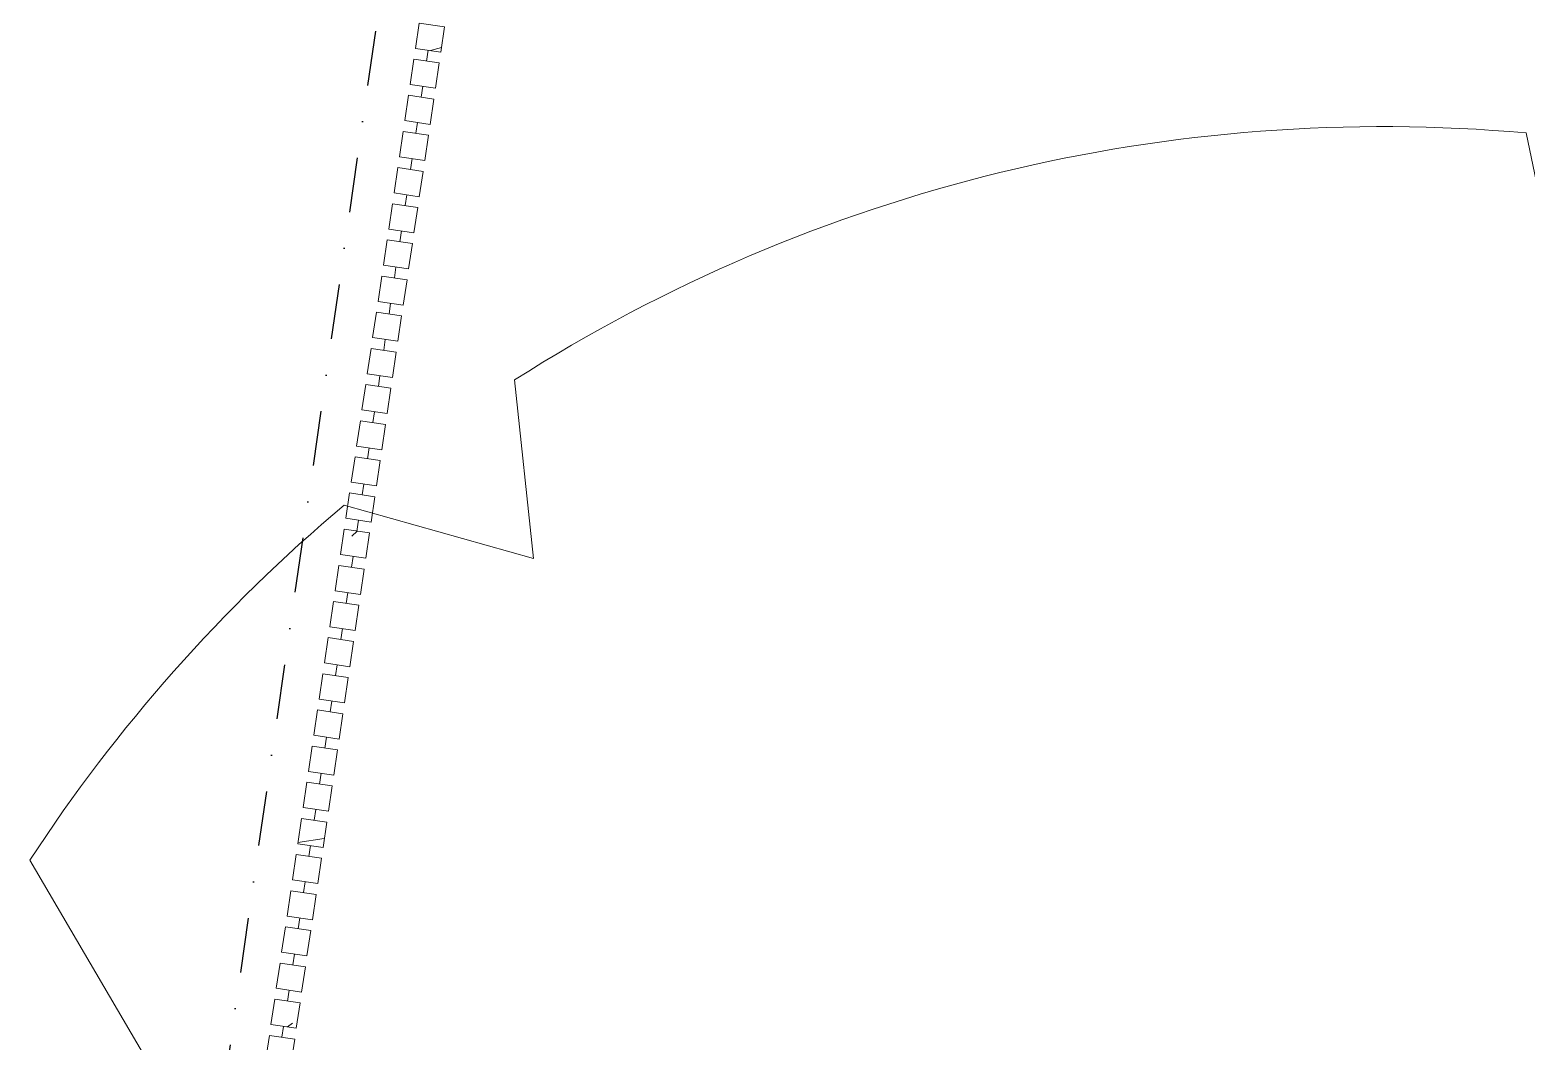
# Model space of a CAD drawing. Header units: millimetres. Extents: x -39027 to 364494, y -35256 to 94895.
# Drawn here: x 201921 to 203969, y 84304 to 85688 of the extents above; entities that cross this region are included whole.
import ezdxf

# ---------------------------------------------------------------- set-up
doc = ezdxf.new("R2010")
doc.units = ezdxf.units.MM
doc.header["$LTSCALE"] = 25
doc.linetypes.add('BG_Dash Dot 3mm', pattern=[7, 3, -2, 0, -2])
for name, color, linetype, lineweight in [('A-DETL-MBND', 4, 'Continuous', 13), ('A-GLAZ-CWMG', 3, 'Continuous', 5), ('C-PROP-LINE', 91, 'BG_Dash Dot 3mm', 25), ('L-PLNT', 71, 'Continuous', 5)]:
    doc.layers.add(name, color=color, linetype=linetype, lineweight=lineweight)

# ---------------------------------------------------------------- blocks, each defined once
blk = doc.blocks.new('Rectangular Mullion - 35mm Timber Batten_Black_-V339-PROPOSED ROOF PLAN')
at = {"layer": 'A-DETL-MBND', "lineweight": 5}
h = blk.add_hatch(dxfattribs=at)
h.set_pattern_fill('FP_130', color=256, style=0, pattern_type=2)
h.set_pattern_definition([(266.341, (42092.53, -2163.78), (800.35515, 11193.51029), [122.343, -12111.918]), (250.267, (42084.72, -2285.88), (-1225.2348, -4005.8898), [155.42, -5025.186]), (216.577, (42032.25, -2432.2), (-148.824, -1005.042), [114.947, -1321.893]), (214.73, (41939.94, -2500.667), (-17106.23859, -11914.54547), [222.826, -22059.793]), (248.583, (41756.81, -2627.61), (3491.18982, 8692.14363), [135.552, -13419.579]), (261.577, (41707.3, -2753.8), (856.217, -1153.865), [254, -762]), (271.04, (41670.1, -3005.06), (73.0202, 5180.0897), [123.6, -6056.485]), (267.288, (41821.17, -2123.6), (536.27333, 9184.62778), [102.107, -10108.567]), (261.577, (41816.3, -2225.6), (856.217, -1153.865), [152.4, -863.6]), (233.276, (41794.01, -2376.35), (-7557.0411, -10244.7698), [150.01, -14851.05]), (209.452, (41704.31, -2496.59), (5708.12837, 3120.86007), [231.684, -11352.499]), (222.288, (41502.57, -2610.51), (-5821.9113, -5391.93566), [144.401, -14295.673]), (255.237, (41395.75, -2707.67), (-1978.6154, -7948.6926), [184.006, -9016.265]), (273.466, (41348.86, -2885.6), (-827.214034, 14523.367186), [197.272, -19529.88]), (268.287, (41509.605, -2077.47), (-215.68885, -9197.74285), [173.911, -17217.207]), (258.211, (41504.406, -2251.3), (-3269.287435, -15956.238866), [173.019, -17128.838]), (227.887, (41469.06, -2420.67), (1720.7606, 1483.329), [183.162, -3480.078]), (214.088, (41346.23, -2556.545), (-12473.64807, -8516.84701), [165.393, -16373.889]), (246.646, (41209.254, -2649.24), (-4531.93803, -10660.90088), [157.726, -15614.836]), (261.577, (41146.7, -2794), (856.217, -1153.865), [121.92, -894.08]), (274.572, (41128.87, -2914.65), (822.55, -9330.87235), [135.552, -13419.579]), (261.577, (42217.3, -2500.6), (856.217, -1153.865), [3.353, -1012.647]), (38.425, (42045.66, -2619.03), (-16360.42564, -12919.60778), [222.826, -22059.793]), (55.012, (41215.2, -2331.73), (409.3603, 1377.293), [90.874, -2180.97]), (73.447, (41267.3, -2257.28), (1622.5148, 5963.29734), [143.684, -7040.52]), (104.776, (41308.23, -2119.55), (-1523.99194, 5254.79543), [77.377, -7660.25]), (235.012, (42045.66, -2619.03), (-409.3603, -1377.293), [113.592, -2158.253]), (254.867, (41980.526, -2712.09), (2459.07551, 8865.54808), [173.911, -17217.207]), (271.702, (41935.126, -2879.973), (556.62879, -17530.04433), [288.98, -28609.032]), (271.882, (42203.08, -2180.15), (293.76446, -6173.1013), [113.592, -11245.633]), (246.053, (42206.814, -2293.685), (4751.57211, 10564.840294), [189.804, -18790.642]), (218.698, (42129.774, -2467.15), (14061.71877, 11196.616475), [194.107, -19216.546]), (226.882, (41978.284, -2588.51), (-8429.69166, -9096.50711), [160.644, -15903.726]), (252.115, (41868.48, -2705.77), (-1431.2179, -4978.98346), [185.403, -5994.684]), (268.159, (41811.545, -2882.216), (597.50434, 17380.851105), [265.913, -26325.352]), (269.707, (41951.82, -2142.95), (175.27726, 6177.60044), [143.684, -7040.52]), (250.267, (41951.09, -2286.63), (-1225.2348, -4005.8898), [155.42, -5025.186]), (219.067, (41898.615, -2432.92), (11766.06627, 9470.38879), [165.393, -16373.889]), (216.577, (41770.2, -2537.16), (-148.824, -1005.042), [186.79, -1250.052]), (244.223, (41620.2, -2648.47), (6064.02478, 12417.52632), [170.313, -16860.951]), (264.944, (41546.136, -2801.83), (1494.8466, 16218.97755), [173.019, -17128.838]), (278.68, (41530.89, -2974.18), (1674.61838, -10474.3291), [138.191, -13680.903]), (270.323, (41700.56, -2105.744), (117.74155, -7183.24039), [133.633, -13229.76]), (246.646, (41701.32, -2239.376), (-4531.93803, -10660.90088), [157.726, -15614.836]), (229.572, (41638.79, -2384.18), (3923.1723, 4439.07887), [191.7, -9393.227]), (211.678, (41514.477, -2530.104), (14745.53978, 9051.148527), [252.369, -24984.547]), (245.632, (41299.71, -2662.64), (1854.5615, 3756.18874), [147.932, -7248.66]), (267.586, (41238.67, -2797.39), (-376.933724, -10203.713734), [194.107, -19216.546]), (284.776, (41230.5, -2991.32), (1523.99194, -5254.79543), [77.377, -7660.25]), (271.04, (41399.05, -2061.1), (73.0202, 5180.0897), [123.6, -6056.485]), (251.569, (41401.29, -2184.68), (-3535.47554, -10795.01811), [175.389, -17363.491]), (224.172, (41345.84, -2351.07), (-11918.88537, -11645.472246), [217.433, -21525.916]), (232.523, (42194.93, -2651.4), (-4905.23439, -6560.1315), [104.603, -10355.757]), (250.793, (42131.283, -2734.415), (5485.98425, 15602.9421), [217.196, -21502.404]), (268.702, (42059.83, -2939.52), (288.70238, 7178.40216), [245.738, -7945.516])])
h.paths.add_polyline_path([(17.5, -17.5), (-17.5, -17.5), (-17.5, 17.5), (17.5, 17.5)], flags=0)
for p, q in [((-17.5, -17.5), (-17.5, 17.5)), ((-17.5, 17.5), (17.5, 17.5)), ((17.5, 17.5), (17.5, -17.5)), ((17.5, -17.5), (-17.5, -17.5))]:
    blk.add_line(p, q, dxfattribs=at)
blk = doc.blocks.new('Rectangular Mullion - 35mm Timber Batten_Black_-V340-PROPOSED ROOF PLAN')
at = {"layer": 'A-DETL-MBND', "lineweight": 5}
for p, q in [((-17.5, -17.5), (-17.5, 17.5)), ((-17.5, 17.5), (17.5, 17.5)), ((17.5, 17.5), (17.5, -17.5)), ((17.5, -17.5), (-17.5, -17.5))]:
    blk.add_line(p, q, dxfattribs=at)
blk = doc.blocks.new('Rectangular Mullion - 35mm Timber Batten_Black_-V341-PROPOSED ROOF PLAN')
at = {"layer": 'A-DETL-MBND', "lineweight": 5}
for p, q in [((-17.5, -17.5), (-17.5, 17.5)), ((-17.5, 17.5), (17.5, 17.5)), ((17.5, 17.5), (17.5, -17.5)), ((17.5, -17.5), (-17.5, -17.5))]:
    blk.add_line(p, q, dxfattribs=at)
blk = doc.blocks.new('Rectangular Mullion - 35mm Timber Batten_Black_-V342-PROPOSED ROOF PLAN')
at = {"layer": 'A-DETL-MBND', "lineweight": 5}
for p, q in [((-17.5, -17.5), (-17.5, 17.5)), ((-17.5, 17.5), (17.5, 17.5)), ((17.5, 17.5), (17.5, -17.5)), ((17.5, -17.5), (-17.5, -17.5))]:
    blk.add_line(p, q, dxfattribs=at)
blk = doc.blocks.new('Rectangular Mullion - 35mm Timber Batten_Black_-V343-PROPOSED ROOF PLAN')
at = {"layer": 'A-DETL-MBND', "lineweight": 5}
for p, q in [((-17.5, -17.5), (-17.5, 17.5)), ((-17.5, 17.5), (17.5, 17.5)), ((17.5, 17.5), (17.5, -17.5)), ((17.5, -17.5), (-17.5, -17.5))]:
    blk.add_line(p, q, dxfattribs=at)
blk = doc.blocks.new('Rectangular Mullion - 35mm Timber Batten_Black_-V344-PROPOSED ROOF PLAN')
at = {"layer": 'A-DETL-MBND', "lineweight": 5}
for p, q in [((-17.5, -17.5), (-17.5, 17.5)), ((-17.5, 17.5), (17.5, 17.5)), ((17.5, 17.5), (17.5, -17.5)), ((17.5, -17.5), (-17.5, -17.5))]:
    blk.add_line(p, q, dxfattribs=at)
blk = doc.blocks.new('Rectangular Mullion - 35mm Timber Batten_Black_-V345-PROPOSED ROOF PLAN')
at = {"layer": 'A-DETL-MBND', "lineweight": 5}
for p, q in [((-17.5, -17.5), (-17.5, 17.5)), ((-17.5, 17.5), (17.5, 17.5)), ((17.5, 17.5), (17.5, -17.5)), ((17.5, -17.5), (-17.5, -17.5))]:
    blk.add_line(p, q, dxfattribs=at)
blk = doc.blocks.new('Rectangular Mullion - 35mm Timber Batten_Black_-V346-PROPOSED ROOF PLAN')
at = {"layer": 'A-DETL-MBND', "lineweight": 5}
for p, q in [((-17.5, -17.5), (-17.5, 17.5)), ((-17.5, 17.5), (17.5, 17.5)), ((17.5, 17.5), (17.5, -17.5)), ((17.5, -17.5), (-17.5, -17.5))]:
    blk.add_line(p, q, dxfattribs=at)
blk = doc.blocks.new('Rectangular Mullion - 35mm Timber Batten_Black_-V347-PROPOSED ROOF PLAN')
at = {"layer": 'A-DETL-MBND', "lineweight": 5}
for p, q in [((-17.5, -17.5), (-17.5, 17.5)), ((-17.5, 17.5), (17.5, 17.5)), ((17.5, 17.5), (17.5, -17.5)), ((17.5, -17.5), (-17.5, -17.5))]:
    blk.add_line(p, q, dxfattribs=at)
blk = doc.blocks.new('Rectangular Mullion - 35mm Timber Batten_Black_-V348-PROPOSED ROOF PLAN')
at = {"layer": 'A-DETL-MBND', "lineweight": 5}
for p, q in [((-17.5, -17.5), (-17.5, 17.5)), ((-17.5, 17.5), (17.5, 17.5)), ((17.5, 17.5), (17.5, -17.5)), ((17.5, -17.5), (-17.5, -17.5))]:
    blk.add_line(p, q, dxfattribs=at)
blk = doc.blocks.new('Rectangular Mullion - 35mm Timber Batten_Black_-V349-PROPOSED ROOF PLAN')
at = {"layer": 'A-DETL-MBND', "lineweight": 5}
for p, q in [((-17.5, -17.5), (-17.5, 17.5)), ((-17.5, 17.5), (17.5, 17.5)), ((17.5, 17.5), (17.5, -17.5)), ((17.5, -17.5), (-17.5, -17.5))]:
    blk.add_line(p, q, dxfattribs=at)
blk = doc.blocks.new('Rectangular Mullion - 35mm Timber Batten_Black_-V350-PROPOSED ROOF PLAN')
at = {"layer": 'A-DETL-MBND', "lineweight": 5}
for p, q in [((-17.5, -17.5), (-17.5, 17.5)), ((-17.5, 17.5), (17.5, 17.5)), ((17.5, 17.5), (17.5, -17.5)), ((17.5, -17.5), (-17.5, -17.5))]:
    blk.add_line(p, q, dxfattribs=at)
blk = doc.blocks.new('Rectangular Mullion - 35mm Timber Batten_Black_-V351-PROPOSED ROOF PLAN')
at = {"layer": 'A-DETL-MBND', "lineweight": 5}
for p, q in [((-17.5, -17.5), (-17.5, 17.5)), ((-17.5, 17.5), (17.5, 17.5)), ((17.5, 17.5), (17.5, -17.5)), ((17.5, -17.5), (-17.5, -17.5))]:
    blk.add_line(p, q, dxfattribs=at)
blk = doc.blocks.new('Rectangular Mullion - 35mm Timber Batten_Black_-V352-PROPOSED ROOF PLAN')
at = {"layer": 'A-DETL-MBND', "lineweight": 5}
for p, q in [((-17.5, -17.5), (-17.5, 17.5)), ((-17.5, 17.5), (17.5, 17.5)), ((17.5, 17.5), (17.5, -17.5)), ((17.5, -17.5), (-17.5, -17.5))]:
    blk.add_line(p, q, dxfattribs=at)
blk = doc.blocks.new('Rectangular Mullion - 35mm Timber Batten_Black_-V353-PROPOSED ROOF PLAN')
at = {"layer": 'A-DETL-MBND', "lineweight": 5}
h = blk.add_hatch(dxfattribs=at)
h.set_pattern_fill('FP_135', color=256, style=0, pattern_type=2)
h.set_pattern_definition([(266.341, (41392.53, -2163.78), (800.35515, 11193.51029), [122.343, -12111.918]), (250.267, (41384.72, -2285.88), (-1225.2348, -4005.8898), [155.42, -5025.186]), (216.577, (41332.25, -2432.2), (-148.824, -1005.042), [114.947, -1321.893]), (214.73, (41239.94, -2500.667), (-17106.23859, -11914.54547), [222.826, -22059.793]), (248.583, (41056.81, -2627.61), (3491.18982, 8692.14363), [135.552, -13419.579]), (261.577, (41007.3, -2753.8), (856.217, -1153.865), [254, -762]), (271.04, (40970.1, -3005.06), (73.0202, 5180.0897), [123.6, -6056.485]), (267.288, (41121.17, -2123.6), (536.27333, 9184.62778), [102.107, -10108.567]), (261.577, (41116.3, -2225.6), (856.217, -1153.865), [152.4, -863.6]), (233.276, (41094.01, -2376.35), (-7557.0411, -10244.7698), [150.01, -14851.05]), (209.452, (41004.31, -2496.59), (5708.12837, 3120.86007), [231.684, -11352.499]), (222.288, (40802.57, -2610.51), (-5821.9113, -5391.93566), [144.401, -14295.673]), (255.237, (40695.75, -2707.67), (-1978.6154, -7948.6926), [184.006, -9016.265]), (273.466, (40648.86, -2885.6), (-827.214034, 14523.367186), [197.272, -19529.88]), (268.287, (40809.605, -2077.47), (-215.68885, -9197.74285), [173.911, -17217.207]), (258.211, (40804.406, -2251.3), (-3269.287435, -15956.238866), [173.019, -17128.838]), (227.887, (40769.06, -2420.67), (1720.7606, 1483.329), [183.162, -3480.078]), (214.088, (40646.23, -2556.545), (-12473.64807, -8516.84701), [165.393, -16373.889]), (246.646, (40509.254, -2649.24), (-4531.93803, -10660.90088), [157.726, -15614.836]), (261.577, (40446.7, -2794), (856.217, -1153.865), [121.92, -894.08]), (274.572, (40428.87, -2914.65), (822.55, -9330.87235), [135.552, -13419.579]), (261.577, (41517.3, -2500.6), (856.217, -1153.865), [3.353, -1012.647]), (38.425, (41345.66, -2619.03), (-16360.42564, -12919.60778), [222.826, -22059.793]), (55.012, (40515.2, -2331.73), (409.3603, 1377.293), [90.874, -2180.97]), (73.447, (40567.3, -2257.28), (1622.5148, 5963.29734), [143.684, -7040.52]), (104.776, (40608.23, -2119.55), (-1523.99194, 5254.79543), [77.377, -7660.25]), (235.012, (41345.66, -2619.03), (-409.3603, -1377.293), [113.592, -2158.253]), (254.867, (41280.526, -2712.09), (2459.07551, 8865.54808), [173.911, -17217.207]), (271.702, (41235.126, -2879.973), (556.62879, -17530.04433), [288.98, -28609.032]), (271.882, (41503.08, -2180.15), (293.76446, -6173.1013), [113.592, -11245.633]), (246.053, (41506.814, -2293.685), (4751.57211, 10564.840294), [189.804, -18790.642]), (218.698, (41429.774, -2467.15), (14061.71877, 11196.616475), [194.107, -19216.546]), (226.882, (41278.284, -2588.51), (-8429.69166, -9096.50711), [160.644, -15903.726]), (252.115, (41168.48, -2705.77), (-1431.2179, -4978.98346), [185.403, -5994.684]), (268.159, (41111.545, -2882.216), (597.50434, 17380.851105), [265.913, -26325.352]), (269.707, (41251.82, -2142.95), (175.27726, 6177.60044), [143.684, -7040.52]), (250.267, (41251.09, -2286.63), (-1225.2348, -4005.8898), [155.42, -5025.186]), (219.067, (41198.615, -2432.92), (11766.06627, 9470.38879), [165.393, -16373.889]), (216.577, (41070.2, -2537.16), (-148.824, -1005.042), [186.79, -1250.052]), (244.223, (40920.2, -2648.47), (6064.02478, 12417.52632), [170.313, -16860.951]), (264.944, (40846.136, -2801.83), (1494.8466, 16218.97755), [173.019, -17128.838]), (278.68, (40830.89, -2974.18), (1674.61838, -10474.3291), [138.191, -13680.903]), (270.323, (41000.56, -2105.744), (117.74155, -7183.24039), [133.633, -13229.76]), (246.646, (41001.32, -2239.376), (-4531.93803, -10660.90088), [157.726, -15614.836]), (229.572, (40938.79, -2384.18), (3923.1723, 4439.07887), [191.7, -9393.227]), (211.678, (40814.477, -2530.104), (14745.53978, 9051.148527), [252.369, -24984.547]), (245.632, (40599.71, -2662.64), (1854.5615, 3756.18874), [147.932, -7248.66]), (267.586, (40538.67, -2797.39), (-376.933724, -10203.713734), [194.107, -19216.546]), (284.776, (40530.5, -2991.32), (1523.99194, -5254.79543), [77.377, -7660.25]), (271.04, (40699.05, -2061.1), (73.0202, 5180.0897), [123.6, -6056.485]), (251.569, (40701.29, -2184.68), (-3535.47554, -10795.01811), [175.389, -17363.491]), (224.172, (40645.84, -2351.07), (-11918.88537, -11645.472246), [217.433, -21525.916]), (232.523, (41494.93, -2651.4), (-4905.23439, -6560.1315), [104.603, -10355.757]), (250.793, (41431.283, -2734.415), (5485.98425, 15602.9421), [217.196, -21502.404]), (268.702, (41359.83, -2939.52), (288.70238, 7178.40216), [245.738, -7945.516])])
h.paths.add_polyline_path([(17.5, -17.5), (-17.5, -17.5), (-17.5, 17.5), (17.5, 17.5)], flags=0)
for p, q in [((-17.5, -17.5), (-17.5, 17.5)), ((-17.5, 17.5), (17.5, 17.5)), ((17.5, 17.5), (17.5, -17.5)), ((17.5, -17.5), (-17.5, -17.5))]:
    blk.add_line(p, q, dxfattribs=at)
blk = doc.blocks.new('Rectangular Mullion - 35mm Timber Batten_Black_-V354-PROPOSED ROOF PLAN')
at = {"layer": 'A-DETL-MBND', "lineweight": 5}
for p, q in [((-17.5, -17.5), (-17.5, 17.5)), ((-17.5, 17.5), (17.5, 17.5)), ((17.5, 17.5), (17.5, -17.5)), ((17.5, -17.5), (-17.5, -17.5))]:
    blk.add_line(p, q, dxfattribs=at)
blk = doc.blocks.new('Rectangular Mullion - 35mm Timber Batten_Black_-V355-PROPOSED ROOF PLAN')
at = {"layer": 'A-DETL-MBND', "lineweight": 5}
for p, q in [((-17.5, -17.5), (-17.5, 17.5)), ((-17.5, 17.5), (17.5, 17.5)), ((17.5, 17.5), (17.5, -17.5)), ((17.5, -17.5), (-17.5, -17.5))]:
    blk.add_line(p, q, dxfattribs=at)
blk = doc.blocks.new('Rectangular Mullion - 35mm Timber Batten_Black_-V356-PROPOSED ROOF PLAN')
at = {"layer": 'A-DETL-MBND', "lineweight": 5}
for p, q in [((-17.5, -17.5), (-17.5, 17.5)), ((-17.5, 17.5), (17.5, 17.5)), ((17.5, 17.5), (17.5, -17.5)), ((17.5, -17.5), (-17.5, -17.5))]:
    blk.add_line(p, q, dxfattribs=at)
blk = doc.blocks.new('Rectangular Mullion - 35mm Timber Batten_Black_-V357-PROPOSED ROOF PLAN')
at = {"layer": 'A-DETL-MBND', "lineweight": 5}
for p, q in [((-17.5, -17.5), (-17.5, 17.5)), ((-17.5, 17.5), (17.5, 17.5)), ((17.5, 17.5), (17.5, -17.5)), ((17.5, -17.5), (-17.5, -17.5))]:
    blk.add_line(p, q, dxfattribs=at)
blk = doc.blocks.new('Rectangular Mullion - 35mm Timber Batten_Black_-V358-PROPOSED ROOF PLAN')
at = {"layer": 'A-DETL-MBND', "lineweight": 5}
h = blk.add_hatch(dxfattribs=at)
h.set_pattern_fill('FP_137', color=256, style=0, pattern_type=2)
h.set_pattern_definition([(266.341, (41142.53, -2163.78), (800.35515, 11193.51029), [122.343, -12111.918]), (250.267, (41134.72, -2285.88), (-1225.2348, -4005.8898), [155.42, -5025.186]), (216.577, (41082.25, -2432.2), (-148.824, -1005.042), [114.947, -1321.893]), (214.73, (40989.94, -2500.667), (-17106.23859, -11914.54547), [222.826, -22059.793]), (248.583, (40806.81, -2627.61), (3491.18982, 8692.14363), [135.552, -13419.579]), (261.577, (40757.3, -2753.8), (856.217, -1153.865), [254, -762]), (271.04, (40720.1, -3005.06), (73.0202, 5180.0897), [123.6, -6056.485]), (267.288, (40871.17, -2123.6), (536.27333, 9184.62778), [102.107, -10108.567]), (261.577, (40866.3, -2225.6), (856.217, -1153.865), [152.4, -863.6]), (233.276, (40844.01, -2376.35), (-7557.0411, -10244.7698), [150.01, -14851.05]), (209.452, (40754.31, -2496.59), (5708.12837, 3120.86007), [231.684, -11352.499]), (222.288, (40552.57, -2610.51), (-5821.9113, -5391.93566), [144.401, -14295.673]), (255.237, (40445.75, -2707.67), (-1978.6154, -7948.6926), [184.006, -9016.265]), (273.466, (40398.86, -2885.6), (-827.214034, 14523.367186), [197.272, -19529.88]), (268.287, (40559.605, -2077.47), (-215.68885, -9197.74285), [173.911, -17217.207]), (258.211, (40554.406, -2251.3), (-3269.287435, -15956.238866), [173.019, -17128.838]), (227.887, (40519.06, -2420.67), (1720.7606, 1483.329), [183.162, -3480.078]), (214.088, (40396.23, -2556.545), (-12473.64807, -8516.84701), [165.393, -16373.889]), (246.646, (40259.254, -2649.24), (-4531.93803, -10660.90088), [157.726, -15614.836]), (261.577, (40196.7, -2794), (856.217, -1153.865), [121.92, -894.08]), (274.572, (40178.87, -2914.65), (822.55, -9330.87235), [135.552, -13419.579]), (261.577, (41267.3, -2500.6), (856.217, -1153.865), [3.353, -1012.647]), (38.425, (41095.66, -2619.03), (-16360.42564, -12919.60778), [222.826, -22059.793]), (55.012, (40265.2, -2331.73), (409.3603, 1377.293), [90.874, -2180.97]), (73.447, (40317.3, -2257.28), (1622.5148, 5963.29734), [143.684, -7040.52]), (104.776, (40358.23, -2119.55), (-1523.99194, 5254.79543), [77.377, -7660.25]), (235.012, (41095.66, -2619.03), (-409.3603, -1377.293), [113.592, -2158.253]), (254.867, (41030.526, -2712.09), (2459.07551, 8865.54808), [173.911, -17217.207]), (271.702, (40985.126, -2879.973), (556.62879, -17530.04433), [288.98, -28609.032]), (271.882, (41253.08, -2180.15), (293.76446, -6173.1013), [113.592, -11245.633]), (246.053, (41256.814, -2293.685), (4751.57211, 10564.840294), [189.804, -18790.642]), (218.698, (41179.774, -2467.15), (14061.71877, 11196.616475), [194.107, -19216.546]), (226.882, (41028.284, -2588.51), (-8429.69166, -9096.50711), [160.644, -15903.726]), (252.115, (40918.48, -2705.77), (-1431.2179, -4978.98346), [185.403, -5994.684]), (268.159, (40861.545, -2882.216), (597.50434, 17380.851105), [265.913, -26325.352]), (269.707, (41001.82, -2142.95), (175.27726, 6177.60044), [143.684, -7040.52]), (250.267, (41001.09, -2286.63), (-1225.2348, -4005.8898), [155.42, -5025.186]), (219.067, (40948.615, -2432.92), (11766.06627, 9470.38879), [165.393, -16373.889]), (216.577, (40820.2, -2537.16), (-148.824, -1005.042), [186.79, -1250.052]), (244.223, (40670.2, -2648.47), (6064.02478, 12417.52632), [170.313, -16860.951]), (264.944, (40596.136, -2801.83), (1494.8466, 16218.97755), [173.019, -17128.838]), (278.68, (40580.89, -2974.18), (1674.61838, -10474.3291), [138.191, -13680.903]), (270.323, (40750.56, -2105.744), (117.74155, -7183.24039), [133.633, -13229.76]), (246.646, (40751.32, -2239.376), (-4531.93803, -10660.90088), [157.726, -15614.836]), (229.572, (40688.79, -2384.18), (3923.1723, 4439.07887), [191.7, -9393.227]), (211.678, (40564.477, -2530.104), (14745.53978, 9051.148527), [252.369, -24984.547]), (245.632, (40349.71, -2662.64), (1854.5615, 3756.18874), [147.932, -7248.66]), (267.586, (40288.67, -2797.39), (-376.933724, -10203.713734), [194.107, -19216.546]), (284.776, (40280.5, -2991.32), (1523.99194, -5254.79543), [77.377, -7660.25]), (271.04, (40449.05, -2061.1), (73.0202, 5180.0897), [123.6, -6056.485]), (251.569, (40451.29, -2184.68), (-3535.47554, -10795.01811), [175.389, -17363.491]), (224.172, (40395.84, -2351.07), (-11918.88537, -11645.472246), [217.433, -21525.916]), (232.523, (41244.93, -2651.4), (-4905.23439, -6560.1315), [104.603, -10355.757]), (250.793, (41181.283, -2734.415), (5485.98425, 15602.9421), [217.196, -21502.404]), (268.702, (41109.83, -2939.52), (288.70238, 7178.40216), [245.738, -7945.516])])
h.paths.add_polyline_path([(17.5, -17.5), (-17.5, -17.5), (-17.5, 17.5), (17.5, 17.5), (17.5, -17.3)], flags=0)
for p, q in [((-17.5, -17.5), (-17.5, 17.5)), ((-17.5, 17.5), (17.5, 17.5)), ((17.5, 17.5), (17.5, -17.5)), ((17.5, -17.5), (-17.5, -17.5))]:
    blk.add_line(p, q, dxfattribs=at)
blk = doc.blocks.new('Rectangular Mullion - 35mm Timber Batten_Black_-V359-PROPOSED ROOF PLAN')
at = {"layer": 'A-DETL-MBND', "lineweight": 5}
for p, q in [((-17.5, -17.5), (-17.5, 17.5)), ((-17.5, 17.5), (17.5, 17.5)), ((17.5, 17.5), (17.5, -17.5)), ((17.5, -17.5), (-17.5, -17.5))]:
    blk.add_line(p, q, dxfattribs=at)
blk = doc.blocks.new('Rectangular Mullion - 35mm Timber Batten_Black_-V360-PROPOSED ROOF PLAN')
at = {"layer": 'A-DETL-MBND', "lineweight": 5}
h = blk.add_hatch(dxfattribs=at)
h.set_pattern_fill('FP_138', color=256, style=0, pattern_type=2)
h.set_pattern_definition([(266.341, (41042.53, -2163.78), (800.35515, 11193.51029), [122.343, -12111.918]), (250.267, (41034.72, -2285.88), (-1225.2348, -4005.8898), [155.42, -5025.186]), (216.577, (40982.25, -2432.2), (-148.824, -1005.042), [114.947, -1321.893]), (214.73, (40889.94, -2500.667), (-17106.23859, -11914.54547), [222.826, -22059.793]), (248.583, (40706.81, -2627.61), (3491.18982, 8692.14363), [135.552, -13419.579]), (261.577, (40657.3, -2753.8), (856.217, -1153.865), [254, -762]), (271.04, (40620.1, -3005.06), (73.0202, 5180.0897), [123.6, -6056.485]), (267.288, (40771.17, -2123.6), (536.27333, 9184.62778), [102.107, -10108.567]), (261.577, (40766.3, -2225.6), (856.217, -1153.865), [152.4, -863.6]), (233.276, (40744.01, -2376.35), (-7557.0411, -10244.7698), [150.01, -14851.05]), (209.452, (40654.31, -2496.59), (5708.12837, 3120.86007), [231.684, -11352.499]), (222.288, (40452.57, -2610.51), (-5821.9113, -5391.93566), [144.401, -14295.673]), (255.237, (40345.75, -2707.67), (-1978.6154, -7948.6926), [184.006, -9016.265]), (273.466, (40298.86, -2885.6), (-827.214034, 14523.367186), [197.272, -19529.88]), (268.287, (40459.605, -2077.47), (-215.68885, -9197.74285), [173.911, -17217.207]), (258.211, (40454.406, -2251.3), (-3269.287435, -15956.238866), [173.019, -17128.838]), (227.887, (40419.06, -2420.67), (1720.7606, 1483.329), [183.162, -3480.078]), (214.088, (40296.23, -2556.545), (-12473.64807, -8516.84701), [165.393, -16373.889]), (246.646, (40159.254, -2649.24), (-4531.93803, -10660.90088), [157.726, -15614.836]), (261.577, (40096.7, -2794), (856.217, -1153.865), [121.92, -894.08]), (274.572, (40078.87, -2914.65), (822.55, -9330.87235), [135.552, -13419.579]), (261.577, (41167.3, -2500.6), (856.217, -1153.865), [3.353, -1012.647]), (38.425, (40995.66, -2619.03), (-16360.42564, -12919.60778), [222.826, -22059.793]), (55.012, (40165.2, -2331.73), (409.3603, 1377.293), [90.874, -2180.97]), (73.447, (40217.3, -2257.28), (1622.5148, 5963.29734), [143.684, -7040.52]), (104.776, (40258.23, -2119.55), (-1523.99194, 5254.79543), [77.377, -7660.25]), (235.012, (40995.66, -2619.03), (-409.3603, -1377.293), [113.592, -2158.253]), (254.867, (40930.526, -2712.09), (2459.07551, 8865.54808), [173.911, -17217.207]), (271.702, (40885.126, -2879.973), (556.62879, -17530.04433), [288.98, -28609.032]), (271.882, (41153.08, -2180.15), (293.76446, -6173.1013), [113.592, -11245.633]), (246.053, (41156.814, -2293.685), (4751.57211, 10564.840294), [189.804, -18790.642]), (218.698, (41079.774, -2467.15), (14061.71877, 11196.616475), [194.107, -19216.546]), (226.882, (40928.284, -2588.51), (-8429.69166, -9096.50711), [160.644, -15903.726]), (252.115, (40818.48, -2705.77), (-1431.2179, -4978.98346), [185.403, -5994.684]), (268.159, (40761.545, -2882.216), (597.50434, 17380.851105), [265.913, -26325.352]), (269.707, (40901.82, -2142.95), (175.27726, 6177.60044), [143.684, -7040.52]), (250.267, (40901.09, -2286.63), (-1225.2348, -4005.8898), [155.42, -5025.186]), (219.067, (40848.615, -2432.92), (11766.06627, 9470.38879), [165.393, -16373.889]), (216.577, (40720.2, -2537.16), (-148.824, -1005.042), [186.79, -1250.052]), (244.223, (40570.2, -2648.47), (6064.02478, 12417.52632), [170.313, -16860.951]), (264.944, (40496.136, -2801.83), (1494.8466, 16218.97755), [173.019, -17128.838]), (278.68, (40480.89, -2974.18), (1674.61838, -10474.3291), [138.191, -13680.903]), (270.323, (40650.56, -2105.744), (117.74155, -7183.24039), [133.633, -13229.76]), (246.646, (40651.32, -2239.376), (-4531.93803, -10660.90088), [157.726, -15614.836]), (229.572, (40588.79, -2384.18), (3923.1723, 4439.07887), [191.7, -9393.227]), (211.678, (40464.477, -2530.104), (14745.53978, 9051.148527), [252.369, -24984.547]), (245.632, (40249.71, -2662.64), (1854.5615, 3756.18874), [147.932, -7248.66]), (267.586, (40188.67, -2797.39), (-376.933724, -10203.713734), [194.107, -19216.546]), (284.776, (40180.5, -2991.32), (1523.99194, -5254.79543), [77.377, -7660.25]), (271.04, (40349.05, -2061.1), (73.0202, 5180.0897), [123.6, -6056.485]), (251.569, (40351.29, -2184.68), (-3535.47554, -10795.01811), [175.389, -17363.491]), (224.172, (40295.84, -2351.07), (-11918.88537, -11645.472246), [217.433, -21525.916]), (232.523, (41144.93, -2651.4), (-4905.23439, -6560.1315), [104.603, -10355.757]), (250.793, (41081.283, -2734.415), (5485.98425, 15602.9421), [217.196, -21502.404]), (268.702, (41009.83, -2939.52), (288.70238, 7178.40216), [245.738, -7945.516])])
h.paths.add_polyline_path([(17.5, -17.5), (-17.5, -17.5), (-17.5, 17.5), (17.5, 17.5)], flags=0)
for p, q in [((-17.5, -17.5), (-17.5, 17.5)), ((-17.5, 17.5), (17.5, 17.5)), ((17.5, 17.5), (17.5, -17.5)), ((17.5, -17.5), (-17.5, -17.5))]:
    blk.add_line(p, q, dxfattribs=at)
blk = doc.blocks.new('Rectangular Mullion - 35mm Timber Batten_Black_-V361-PROPOSED ROOF PLAN')
at = {"layer": 'A-DETL-MBND', "lineweight": 5}
h = blk.add_hatch(dxfattribs=at)
h.set_pattern_fill('FP_139', color=256, style=0, pattern_type=2)
h.set_pattern_definition([(266.341, (40992.53, -2163.78), (800.35515, 11193.51029), [122.343, -12111.918]), (250.267, (40984.72, -2285.88), (-1225.2348, -4005.8898), [155.42, -5025.186]), (216.577, (40932.25, -2432.2), (-148.824, -1005.042), [114.947, -1321.893]), (214.73, (40839.94, -2500.667), (-17106.23859, -11914.54547), [222.826, -22059.793]), (248.583, (40656.81, -2627.61), (3491.18982, 8692.14363), [135.552, -13419.579]), (261.577, (40607.3, -2753.8), (856.217, -1153.865), [254, -762]), (271.04, (40570.1, -3005.06), (73.0202, 5180.0897), [123.6, -6056.485]), (267.288, (40721.17, -2123.6), (536.27333, 9184.62778), [102.107, -10108.567]), (261.577, (40716.3, -2225.6), (856.217, -1153.865), [152.4, -863.6]), (233.276, (40694.01, -2376.35), (-7557.0411, -10244.7698), [150.01, -14851.05]), (209.452, (40604.31, -2496.59), (5708.12837, 3120.86007), [231.684, -11352.499]), (222.288, (40402.57, -2610.51), (-5821.9113, -5391.93566), [144.401, -14295.673]), (255.237, (40295.75, -2707.67), (-1978.6154, -7948.6926), [184.006, -9016.265]), (273.466, (40248.86, -2885.6), (-827.214034, 14523.367186), [197.272, -19529.88]), (268.287, (40409.605, -2077.47), (-215.68885, -9197.74285), [173.911, -17217.207]), (258.211, (40404.406, -2251.3), (-3269.287435, -15956.238866), [173.019, -17128.838]), (227.887, (40369.06, -2420.67), (1720.7606, 1483.329), [183.162, -3480.078]), (214.088, (40246.23, -2556.545), (-12473.64807, -8516.84701), [165.393, -16373.889]), (246.646, (40109.254, -2649.24), (-4531.93803, -10660.90088), [157.726, -15614.836]), (261.577, (40046.7, -2794), (856.217, -1153.865), [121.92, -894.08]), (274.572, (40028.87, -2914.65), (822.55, -9330.87235), [135.552, -13419.579]), (261.577, (41117.3, -2500.6), (856.217, -1153.865), [3.353, -1012.647]), (38.425, (40945.66, -2619.03), (-16360.42564, -12919.60778), [222.826, -22059.793]), (55.012, (40115.2, -2331.73), (409.3603, 1377.293), [90.874, -2180.97]), (73.447, (40167.3, -2257.28), (1622.5148, 5963.29734), [143.684, -7040.52]), (104.776, (40208.23, -2119.55), (-1523.99194, 5254.79543), [77.377, -7660.25]), (235.012, (40945.66, -2619.03), (-409.3603, -1377.293), [113.592, -2158.253]), (254.867, (40880.526, -2712.09), (2459.07551, 8865.54808), [173.911, -17217.207]), (271.702, (40835.126, -2879.973), (556.62879, -17530.04433), [288.98, -28609.032]), (271.882, (41103.08, -2180.15), (293.76446, -6173.1013), [113.592, -11245.633]), (246.053, (41106.814, -2293.685), (4751.57211, 10564.840294), [189.804, -18790.642]), (218.698, (41029.774, -2467.15), (14061.71877, 11196.616475), [194.107, -19216.546]), (226.882, (40878.284, -2588.51), (-8429.69166, -9096.50711), [160.644, -15903.726]), (252.115, (40768.48, -2705.77), (-1431.2179, -4978.98346), [185.403, -5994.684]), (268.159, (40711.545, -2882.216), (597.50434, 17380.851105), [265.913, -26325.352]), (269.707, (40851.82, -2142.95), (175.27726, 6177.60044), [143.684, -7040.52]), (250.267, (40851.09, -2286.63), (-1225.2348, -4005.8898), [155.42, -5025.186]), (219.067, (40798.615, -2432.92), (11766.06627, 9470.38879), [165.393, -16373.889]), (216.577, (40670.2, -2537.16), (-148.824, -1005.042), [186.79, -1250.052]), (244.223, (40520.2, -2648.47), (6064.02478, 12417.52632), [170.313, -16860.951]), (264.944, (40446.136, -2801.83), (1494.8466, 16218.97755), [173.019, -17128.838]), (278.68, (40430.89, -2974.18), (1674.61838, -10474.3291), [138.191, -13680.903]), (270.323, (40600.56, -2105.744), (117.74155, -7183.24039), [133.633, -13229.76]), (246.646, (40601.32, -2239.376), (-4531.93803, -10660.90088), [157.726, -15614.836]), (229.572, (40538.79, -2384.18), (3923.1723, 4439.07887), [191.7, -9393.227]), (211.678, (40414.477, -2530.104), (14745.53978, 9051.148527), [252.369, -24984.547]), (245.632, (40199.71, -2662.64), (1854.5615, 3756.18874), [147.932, -7248.66]), (267.586, (40138.67, -2797.39), (-376.933724, -10203.713734), [194.107, -19216.546]), (284.776, (40130.5, -2991.32), (1523.99194, -5254.79543), [77.377, -7660.25]), (271.04, (40299.05, -2061.1), (73.0202, 5180.0897), [123.6, -6056.485]), (251.569, (40301.29, -2184.68), (-3535.47554, -10795.01811), [175.389, -17363.491]), (224.172, (40245.84, -2351.07), (-11918.88537, -11645.472246), [217.433, -21525.916]), (232.523, (41094.93, -2651.4), (-4905.23439, -6560.1315), [104.603, -10355.757]), (250.793, (41031.283, -2734.415), (5485.98425, 15602.9421), [217.196, -21502.404]), (268.702, (40959.83, -2939.52), (288.70238, 7178.40216), [245.738, -7945.516])])
h.paths.add_polyline_path([(17.5, -17.5), (-17.5, -17.5), (-17.5, 17.5), (17.5, 17.5)], flags=0)
for p, q in [((-17.5, -17.5), (-17.5, 17.5)), ((-17.5, 17.5), (17.5, 17.5)), ((17.5, 17.5), (17.5, -17.5)), ((17.5, -17.5), (-17.5, -17.5))]:
    blk.add_line(p, q, dxfattribs=at)
blk = doc.blocks.new('Rectangular Mullion - 35mm Timber Batten_Black_-V362-PROPOSED ROOF PLAN')
at = {"layer": 'A-DETL-MBND', "lineweight": 5}
for p, q in [((-17.5, -17.5), (-17.5, 17.5)), ((-17.5, 17.5), (17.5, 17.5)), ((17.5, 17.5), (17.5, -17.5)), ((17.5, -17.5), (-17.5, -17.5))]:
    blk.add_line(p, q, dxfattribs=at)
blk = doc.blocks.new('Rectangular Mullion - 35mm Timber Batten_Black_-V363-PROPOSED ROOF PLAN')
at = {"layer": 'A-DETL-MBND', "lineweight": 5}
for p, q in [((-17.5, -17.5), (-17.5, 17.5)), ((-17.5, 17.5), (17.5, 17.5)), ((17.5, 17.5), (17.5, -17.5)), ((17.5, -17.5), (-17.5, -17.5))]:
    blk.add_line(p, q, dxfattribs=at)
blk = doc.blocks.new('Rectangular Mullion - 35mm Timber Batten_Black_-V364-PROPOSED ROOF PLAN')
at = {"layer": 'A-DETL-MBND', "lineweight": 5}
for p, q in [((-17.5, -17.5), (-17.5, 17.5)), ((-17.5, 17.5), (17.5, 17.5)), ((17.5, 17.5), (17.5, -17.5)), ((17.5, -17.5), (-17.5, -17.5))]:
    blk.add_line(p, q, dxfattribs=at)
blk = doc.blocks.new('Rectangular Mullion - 35mm Timber Batten_Black_-V365-PROPOSED ROOF PLAN')
at = {"layer": 'A-DETL-MBND', "lineweight": 5}
for p, q in [((-17.5, -17.5), (-17.5, 17.5)), ((-17.5, 17.5), (17.5, 17.5)), ((17.5, 17.5), (17.5, -17.5)), ((17.5, -17.5), (-17.5, -17.5))]:
    blk.add_line(p, q, dxfattribs=at)
blk = doc.blocks.new('Rectangular Mullion - 35mm Timber Batten_Black_-V366-PROPOSED ROOF PLAN')
at = {"layer": 'A-DETL-MBND', "lineweight": 5}
h = blk.add_hatch(dxfattribs=at)
h.set_pattern_fill('FP_142', color=256, style=0, pattern_type=2)
h.set_pattern_definition([(266.341, (40742.53, -2163.78), (800.35515, 11193.51029), [122.343, -12111.918]), (250.267, (40734.72, -2285.88), (-1225.2348, -4005.8898), [155.42, -5025.186]), (216.577, (40682.25, -2432.2), (-148.824, -1005.042), [114.947, -1321.893]), (214.73, (40589.94, -2500.667), (-17106.23859, -11914.54547), [222.826, -22059.793]), (248.583, (40406.81, -2627.61), (3491.18982, 8692.14363), [135.552, -13419.579]), (261.577, (40357.3, -2753.8), (856.217, -1153.865), [254, -762]), (271.04, (40320.1, -3005.06), (73.0202, 5180.0897), [123.6, -6056.485]), (267.288, (40471.17, -2123.6), (536.27333, 9184.62778), [102.107, -10108.567]), (261.577, (40466.3, -2225.6), (856.217, -1153.865), [152.4, -863.6]), (233.276, (40444.01, -2376.35), (-7557.0411, -10244.7698), [150.01, -14851.05]), (209.452, (40354.31, -2496.59), (5708.12837, 3120.86007), [231.684, -11352.499]), (222.288, (40152.57, -2610.51), (-5821.9113, -5391.93566), [144.401, -14295.673]), (255.237, (40045.75, -2707.67), (-1978.6154, -7948.6926), [184.006, -9016.265]), (273.466, (39998.86, -2885.6), (-827.214034, 14523.367186), [197.272, -19529.88]), (268.287, (40159.605, -2077.47), (-215.68885, -9197.74285), [173.911, -17217.207]), (258.211, (40154.406, -2251.3), (-3269.287435, -15956.238866), [173.019, -17128.838]), (227.887, (40119.06, -2420.67), (1720.7606, 1483.329), [183.162, -3480.078]), (214.088, (39996.23, -2556.545), (-12473.64807, -8516.84701), [165.393, -16373.889]), (246.646, (39859.254, -2649.24), (-4531.93803, -10660.90088), [157.726, -15614.836]), (261.577, (39796.7, -2794), (856.217, -1153.865), [121.92, -894.08]), (274.572, (39778.87, -2914.65), (822.55, -9330.87235), [135.552, -13419.579]), (261.577, (40867.3, -2500.6), (856.217, -1153.865), [3.353, -1012.647]), (38.425, (40695.66, -2619.03), (-16360.42564, -12919.60778), [222.826, -22059.793]), (55.012, (39865.2, -2331.73), (409.3603, 1377.293), [90.874, -2180.97]), (73.447, (39917.3, -2257.28), (1622.5148, 5963.29734), [143.684, -7040.52]), (104.776, (39958.23, -2119.55), (-1523.99194, 5254.79543), [77.377, -7660.25]), (235.012, (40695.66, -2619.03), (-409.3603, -1377.293), [113.592, -2158.253]), (254.867, (40630.526, -2712.09), (2459.07551, 8865.54808), [173.911, -17217.207]), (271.702, (40585.126, -2879.973), (556.62879, -17530.04433), [288.98, -28609.032]), (271.882, (40853.08, -2180.15), (293.76446, -6173.1013), [113.592, -11245.633]), (246.053, (40856.814, -2293.685), (4751.57211, 10564.840294), [189.804, -18790.642]), (218.698, (40779.774, -2467.15), (14061.71877, 11196.616475), [194.107, -19216.546]), (226.882, (40628.284, -2588.51), (-8429.69166, -9096.50711), [160.644, -15903.726]), (252.115, (40518.48, -2705.77), (-1431.2179, -4978.98346), [185.403, -5994.684]), (268.159, (40461.545, -2882.216), (597.50434, 17380.851105), [265.913, -26325.352]), (269.707, (40601.82, -2142.95), (175.27726, 6177.60044), [143.684, -7040.52]), (250.267, (40601.09, -2286.63), (-1225.2348, -4005.8898), [155.42, -5025.186]), (219.067, (40548.615, -2432.92), (11766.06627, 9470.38879), [165.393, -16373.889]), (216.577, (40420.2, -2537.16), (-148.824, -1005.042), [186.79, -1250.052]), (244.223, (40270.2, -2648.47), (6064.02478, 12417.52632), [170.313, -16860.951]), (264.944, (40196.136, -2801.83), (1494.8466, 16218.97755), [173.019, -17128.838]), (278.68, (40180.89, -2974.18), (1674.61838, -10474.3291), [138.191, -13680.903]), (270.323, (40350.56, -2105.744), (117.74155, -7183.24039), [133.633, -13229.76]), (246.646, (40351.32, -2239.376), (-4531.93803, -10660.90088), [157.726, -15614.836]), (229.572, (40288.79, -2384.18), (3923.1723, 4439.07887), [191.7, -9393.227]), (211.678, (40164.477, -2530.104), (14745.53978, 9051.148527), [252.369, -24984.547]), (245.632, (39949.71, -2662.64), (1854.5615, 3756.18874), [147.932, -7248.66]), (267.586, (39888.67, -2797.39), (-376.933724, -10203.713734), [194.107, -19216.546]), (284.776, (39880.5, -2991.32), (1523.99194, -5254.79543), [77.377, -7660.25]), (271.04, (40049.05, -2061.1), (73.0202, 5180.0897), [123.6, -6056.485]), (251.569, (40051.29, -2184.68), (-3535.47554, -10795.01811), [175.389, -17363.491]), (224.172, (39995.84, -2351.07), (-11918.88537, -11645.472246), [217.433, -21525.916]), (232.523, (40844.93, -2651.4), (-4905.2344, -6560.1315), [104.603, -10355.757]), (250.793, (40781.283, -2734.415), (5485.98425, 15602.9421), [217.196, -21502.404]), (268.702, (40709.83, -2939.52), (288.70238, 7178.40216), [245.738, -7945.516])])
h.paths.add_polyline_path([(17.5, -17.5), (-17.5, -17.5), (-17.5, 17.5), (17.5, 17.5)], flags=0)
for p, q in [((-17.5, -17.5), (-17.5, 17.5)), ((-17.5, 17.5), (17.5, 17.5)), ((17.5, 17.5), (17.5, -17.5)), ((17.5, -17.5), (-17.5, -17.5))]:
    blk.add_line(p, q, dxfattribs=at)
blk = doc.blocks.new('Rectangular Mullion - 35mm Timber Batten_Black_-V367-PROPOSED ROOF PLAN')
at = {"layer": 'A-DETL-MBND', "lineweight": 5}
for p, q in [((-17.5, -17.5), (-17.5, 17.5)), ((-17.5, 17.5), (17.5, 17.5)), ((17.5, 17.5), (17.5, -17.5)), ((17.5, -17.5), (-17.5, -17.5))]:
    blk.add_line(p, q, dxfattribs=at)
blk = doc.blocks.new('Family - ___-1009153-PROPOSED ROOF PLAN')
at = {"layer": 'C-PROP-LINE'}
blk.add_line((-477, 12248.2), (-849, 9654.7), dxfattribs=at)
blk = doc.blocks.new('Family - ___-2269169-PROPOSED ROOF PLAN')
at = {"layer": 'C-PROP-LINE'}
blk.add_line((-477, 12248.2), (-849, 9654.7), dxfattribs=at)
blk = doc.blocks.new('PLANTING_Coloured tree scaleable - 7 Meters-2580589-PROPOSED SITE PLAN')
at = {"layer": 'L-PLNT', "lineweight": 9}
for p, q in [((-434.1, 2027.4), (-856.4, 2633.5)), ((-434.1, 2027.4), (-856.4, 2633.5)), ((-856.4, 2633.5), (-434.1, 2027.4)), ((-2285.9, 1563.4), (-2136.1, 1294.4)), ((-2285.9, 1563.4), (-2136.1, 1294.4)), ((-2136.1, 1294.4), (-2285.9, 1563.4)), ((-2136.1, 1294.4), (-2470.6, 1251.3)), ((-2136.1, 1294.4), (-2470.6, 1251.3)), ((-2470.6, 1251.3), (-2136.1, 1294.4)), ((-2727.6, 479.9), (-2398.7, 236.6)), ((-2727.6, 479.9), (-2398.7, 236.6)), ((-2398.7, 236.6), (-2727.6, 479.9))]:
    blk.add_line(p, q, dxfattribs=at)
for start, end in [(108.0083, 145.6274), (108.0083, 145.6274), (108.0083, 145.6274), (153.1369, 170.0213), (153.1369, 170.0213), (153.1369, 170.0213)]:
    blk.add_arc((-0.3, 0), 2769.2, start, end, dxfattribs=at)

msp = doc.modelspace()

# ---------------------------------------------------------------- linework, layer by layer
at = {"layer": 'A-DETL-MBND', "lineweight": 5}
for p, q in [((202466.4, 85659.8), (202464.2, 85645)), ((202459.1, 85610.4), (202456.9, 85595.5)), ((202451.7, 85560.9), (202449.5, 85546.1)), ((202444.4, 85511.5), (202442.2, 85496.6)), ((202437.1, 85462), (202434.9, 85447.2)), ((202429.8, 85412.5), (202427.6, 85397.7)), ((202422.4, 85363.1), (202420.2, 85348.2)), ((202415.1, 85313.6), (202412.9, 85298.8)), ((202407.8, 85264.2), (202405.6, 85249.3)), ((202400.5, 85214.7), (202398.3, 85199.9)), ((202393.1, 85165.2), (202390.9, 85150.4)), ((202385.8, 85115.8), (202383.6, 85100.9)), ((202378.5, 85066.3), (202376.3, 85051.5)), ((202371.2, 85016.8), (202369, 85002)), ((202363.8, 84967.4), (202361.6, 84952.6)), ((202356.5, 84917.9), (202354.3, 84903.1)), ((202349.2, 84868.5), (202347, 84853.6)), ((202341.9, 84819), (202339.7, 84804.2)), ((202334.5, 84769.5), (202332.3, 84754.7)), ((202327.2, 84720.1), (202325, 84705.2)), ((202319.9, 84670.6), (202317.7, 84655.8)), ((202312.6, 84621.2), (202310.4, 84606.3)), ((202305.3, 84571.7), (202303.1, 84556.9)), ((202297.9, 84522.2), (202295.7, 84507.4)), ((202290.6, 84472.8), (202288.4, 84457.9)), ((202283.3, 84423.3), (202281.1, 84408.5)), ((202276, 84373.9), (202273.8, 84359)), ((202268.6, 84324.4), (202266.4, 84309.6))]:
    msp.add_line(p, q, dxfattribs=at)

# ---------------------------------------------------------------- block references
at = {"layer": 'A-GLAZ-CWMG', "lineweight": 5, "extrusion": (0, 0, -1), "rotation": 278.4227823277286}
for name, p in [('Rectangular Mullion - 35mm Timber Batten_Black_-V339-PROPOSED ROOF PLAN', (-202468.9, 85677.1)), ('Rectangular Mullion - 35mm Timber Batten_Black_-V340-PROPOSED ROOF PLAN', (-202461.6, 85627.7)), ('Rectangular Mullion - 35mm Timber Batten_Black_-V341-PROPOSED ROOF PLAN', (-202454.3, 85578.2)), ('Rectangular Mullion - 35mm Timber Batten_Black_-V342-PROPOSED ROOF PLAN', (-202447, 85528.8)), ('Rectangular Mullion - 35mm Timber Batten_Black_-V343-PROPOSED ROOF PLAN', (-202439.6, 85479.3)), ('Rectangular Mullion - 35mm Timber Batten_Black_-V344-PROPOSED ROOF PLAN', (-202432.3, 85429.8)), ('Rectangular Mullion - 35mm Timber Batten_Black_-V345-PROPOSED ROOF PLAN', (-202425, 85380.4)), ('Rectangular Mullion - 35mm Timber Batten_Black_-V346-PROPOSED ROOF PLAN', (-202417.7, 85330.9)), ('Rectangular Mullion - 35mm Timber Batten_Black_-V347-PROPOSED ROOF PLAN', (-202410.3, 85281.5)), ('Rectangular Mullion - 35mm Timber Batten_Black_-V348-PROPOSED ROOF PLAN', (-202403, 85232)), ('Rectangular Mullion - 35mm Timber Batten_Black_-V349-PROPOSED ROOF PLAN', (-202395.7, 85182.5)), ('Rectangular Mullion - 35mm Timber Batten_Black_-V350-PROPOSED ROOF PLAN', (-202388.4, 85133.1)), ('Rectangular Mullion - 35mm Timber Batten_Black_-V351-PROPOSED ROOF PLAN', (-202381.1, 85083.6)), ('Rectangular Mullion - 35mm Timber Batten_Black_-V352-PROPOSED ROOF PLAN', (-202373.7, 85034.2)), ('Rectangular Mullion - 35mm Timber Batten_Black_-V353-PROPOSED ROOF PLAN', (-202366.4, 84984.7)), ('Rectangular Mullion - 35mm Timber Batten_Black_-V354-PROPOSED ROOF PLAN', (-202359.1, 84935.2)), ('Rectangular Mullion - 35mm Timber Batten_Black_-V355-PROPOSED ROOF PLAN', (-202351.8, 84885.8)), ('Rectangular Mullion - 35mm Timber Batten_Black_-V356-PROPOSED ROOF PLAN', (-202344.4, 84836.3)), ('Rectangular Mullion - 35mm Timber Batten_Black_-V357-PROPOSED ROOF PLAN', (-202337.1, 84786.9)), ('Rectangular Mullion - 35mm Timber Batten_Black_-V358-PROPOSED ROOF PLAN', (-202329.8, 84737.4)), ('Rectangular Mullion - 35mm Timber Batten_Black_-V359-PROPOSED ROOF PLAN', (-202322.5, 84687.9)), ('Rectangular Mullion - 35mm Timber Batten_Black_-V360-PROPOSED ROOF PLAN', (-202315.1, 84638.5)), ('Rectangular Mullion - 35mm Timber Batten_Black_-V361-PROPOSED ROOF PLAN', (-202307.8, 84589)), ('Rectangular Mullion - 35mm Timber Batten_Black_-V362-PROPOSED ROOF PLAN', (-202300.5, 84539.6)), ('Rectangular Mullion - 35mm Timber Batten_Black_-V363-PROPOSED ROOF PLAN', (-202293.2, 84490.1)), ('Rectangular Mullion - 35mm Timber Batten_Black_-V364-PROPOSED ROOF PLAN', (-202285.8, 84440.6)), ('Rectangular Mullion - 35mm Timber Batten_Black_-V365-PROPOSED ROOF PLAN', (-202278.5, 84391.2)), ('Rectangular Mullion - 35mm Timber Batten_Black_-V366-PROPOSED ROOF PLAN', (-202271.2, 84341.7)), ('Rectangular Mullion - 35mm Timber Batten_Black_-V367-PROPOSED ROOF PLAN', (-202263.9, 84292.2))]:
    msp.add_blockref(name, p, dxfattribs=at)
at = {"layer": 'C-PROP-LINE'}
for name in ['Family - ___-1009153-PROPOSED ROOF PLAN', 'Family - ___-2269169-PROPOSED ROOF PLAN']:
    msp.add_blockref(name, (202920.9, 73784.3), dxfattribs=at)
at = {"layer": 'L-PLNT', "lineweight": 9, "xscale": 0.7980000000000003, "yscale": 0.7980000000000003, "zscale": 0.7980000000000003, "rotation": 336.899377919427}
msp.add_blockref('PLANTING_Coloured tree scaleable - 7 Meters-2580589-PROPOSED SITE PLAN', (203773.2, 83345.4), dxfattribs=at)

doc.saveas('drawing.dxf')
